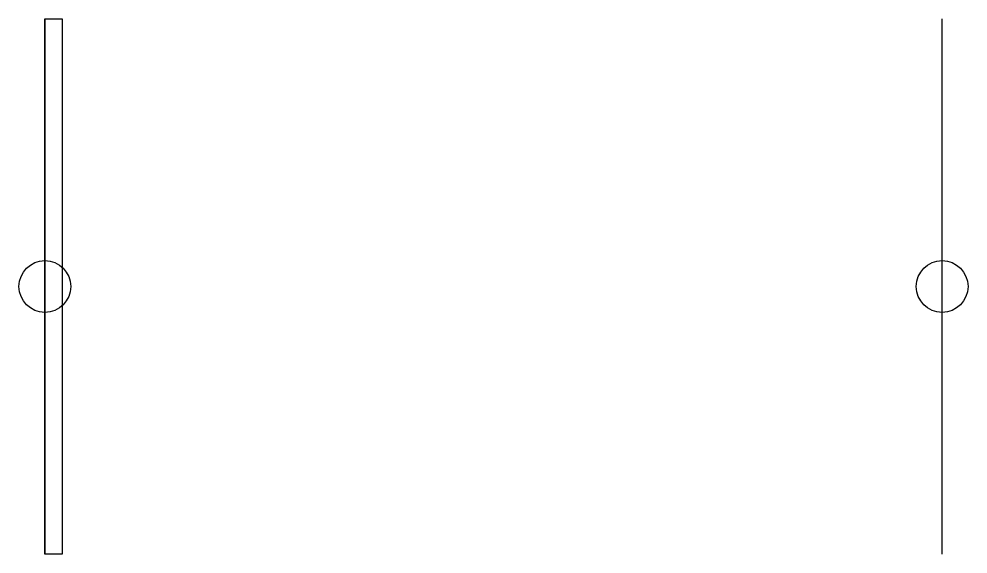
# Model space of a CAD drawing. Header units: millimetres. Extents: x -62.5 to -7.5, y 2 to 33.
import ezdxf

# ---------------------------------------------------------------- set-up
doc = ezdxf.new("R2010")
doc.units = ezdxf.units.MM
doc.layers.get('0').update_dxf_attribs({"linetype": 'CONTINUOUS'})

msp = doc.modelspace()

# ---------------------------------------------------------------- linework, layer by layer
for p, q in [((-61, 33), (-61, 2)), ((-9, 23.75), (-9, 33)), ((-9, 2), (-9, 33))]:
    msp.add_line(p, q)
msp.add_lwpolyline([(-61, 2), (-61, 33), (-60, 33), (-60, 2)], close=True)
for centre in [(-61, 17.5), (-9, 17.5)]:
    msp.add_circle(centre, 1.5)

doc.saveas('drawing.dxf')
